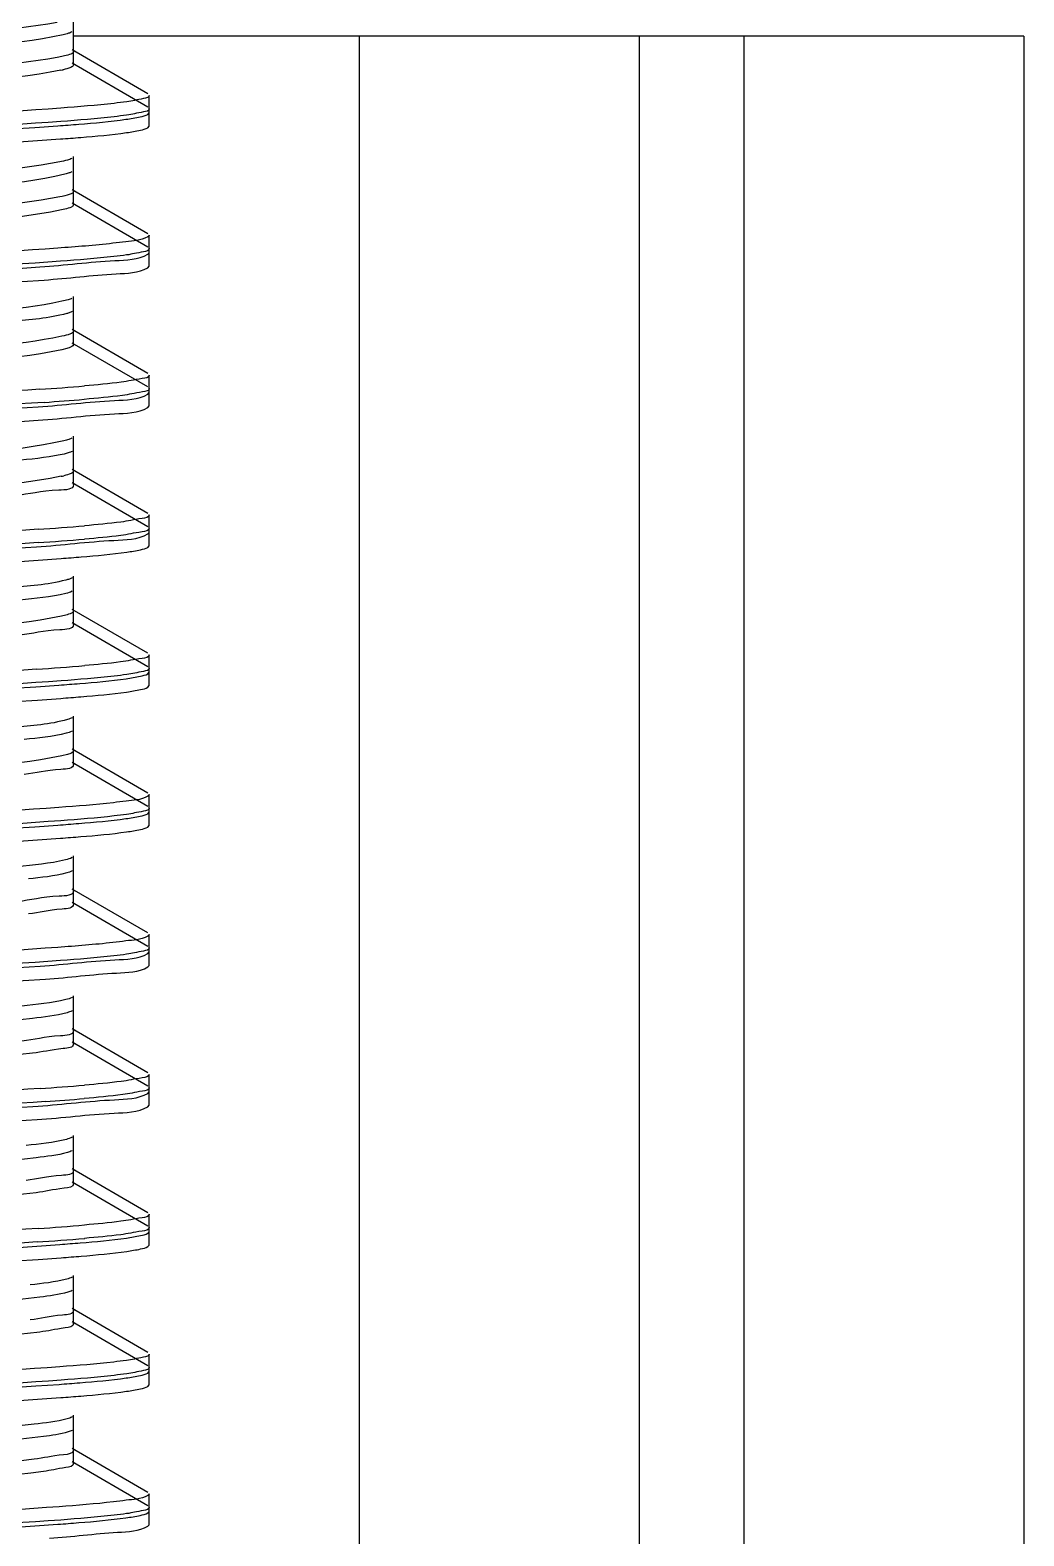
# Model space of a CAD drawing. Extents: x 27938 to 1507990, y 110129 to 923079.
# Drawn here: x 461667.1 to 461836.2, y 346072.8 to 346329.2 of the extents above; entities that cross this region are included whole.
import ezdxf

# ---------------------------------------------------------------- set-up
doc = ezdxf.new("R2010")
doc.units = 0
doc.header["$LTSCALE"] = 1000
doc.header["$MEASUREMENT"] = 0

msp = doc.modelspace()

# ---------------------------------------------------------------- linework, layer by layer
at = {"linetype": 'Continuous'}
for p, q in [((461674.44, 346325.52), (461674.44, 346331.48)), ((461674.44, 346323.24), (461674.44, 346329.2)), ((461836.16, 346328.15), (461674.44, 346328.15)), ((461723.05, 346328.15), (461723.05, 341587.12)), ((461770.67, 346328.15), (461770.67, 341587.12)), ((461788.53, 346328.15), (461788.53, 341587.12)), ((461836.16, 346328.15), (461836.16, 341587.12)), ((461687.1, 346318.34), (461674.18, 346325.83)), ((461687.1, 346316.06), (461674.18, 346323.55)), ((461687.33, 346315.11), (461687.33, 346318.08)), ((461687.33, 346315.11), (461687.33, 346318.08)), ((461687.33, 346312.83), (461687.33, 346315.8)), ((461687.33, 346312.83), (461687.33, 346315.8)), ((461687.1, 346314.84), (461687.33, 346315.11)), ((461687.1, 346312.57), (461687.33, 346312.83)), ((461674.44, 346301.71), (461674.44, 346307.66)), ((461674.44, 346299.43), (461674.44, 346305.39)), ((461687.1, 346294.53), (461674.18, 346302.01)), ((461672.98, 346298.72), (461672.37, 346298.58)), ((461687.1, 346292.25), (461674.18, 346299.73)), ((461687.33, 346291.29), (461687.33, 346294.27)), ((461687.33, 346291.29), (461687.33, 346294.27)), ((461687.1, 346291.03), (461687.33, 346291.29)), ((461687.33, 346289.01), (461687.33, 346291.99)), ((461687.33, 346289.01), (461687.33, 346291.99)), ((461687.1, 346288.75), (461687.33, 346289.01)), ((461674.44, 346277.9), (461674.44, 346283.85)), ((461674.44, 346275.62), (461674.44, 346281.57)), ((461687.1, 346270.72), (461674.18, 346278.2)), ((461673.28, 346274.98), (461672.42, 346274.78)), ((461687.1, 346268.44), (461674.18, 346275.92)), ((461687.33, 346267.48), (461687.33, 346270.46)), ((461687.33, 346267.48), (461687.33, 346270.46)), ((461687.1, 346267.22), (461687.33, 346267.48)), ((461687.33, 346265.2), (461687.33, 346268.18)), ((461687.33, 346265.2), (461687.33, 346268.18)), ((461687.1, 346264.94), (461687.33, 346265.2)), ((461674.44, 346254.09), (461674.44, 346260.04)), ((461674.44, 346251.81), (461674.44, 346257.76)), ((461687.1, 346246.9), (461674.18, 346254.39)), ((461687.1, 346244.63), (461674.18, 346252.11)), ((461687.33, 346243.67), (461687.33, 346246.64)), ((461687.33, 346243.67), (461687.33, 346246.64)), ((461687.1, 346243.41), (461687.33, 346243.67)), ((461687.33, 346241.39), (461687.33, 346244.36)), ((461687.33, 346241.39), (461687.33, 346244.36)), ((461687.1, 346241.13), (461687.33, 346241.39)), ((461674.44, 346230.27), (461674.44, 346236.23)), ((461674.44, 346227.99), (461674.44, 346233.95)), ((461673.12, 346229.59), (461672.4, 346229.43)), ((461687.1, 346223.09), (461674.18, 346230.57)), ((461687.1, 346220.81), (461674.18, 346228.3)), ((461687.33, 346219.85), (461687.33, 346222.83)), ((461687.33, 346219.85), (461687.33, 346222.83)), ((461687.33, 346217.58), (461687.33, 346220.55)), ((461687.33, 346217.58), (461687.33, 346220.55)), ((461687.1, 346219.59), (461687.33, 346219.85)), ((461687.1, 346217.31), (461687.33, 346217.58)), ((461674.44, 346206.46), (461674.44, 346212.41)), ((461674.44, 346204.18), (461674.44, 346210.13)), ((461673.4, 346205.86), (461672.44, 346205.62)), ((461687.1, 346199.28), (461674.18, 346206.76)), ((461687.1, 346197), (461674.18, 346204.48)), ((461687.33, 346196.04), (461687.33, 346199.02)), ((461687.33, 346196.04), (461687.33, 346199.02)), ((461687.1, 346195.78), (461687.33, 346196.04)), ((461687.33, 346193.76), (461687.33, 346196.74)), ((461687.33, 346193.76), (461687.33, 346196.74)), ((461687.1, 346193.5), (461687.33, 346193.76)), ((461674.44, 346182.65), (461674.44, 346188.6)), ((461674.44, 346180.37), (461674.44, 346186.32)), ((461687.1, 346175.47), (461674.18, 346182.95)), ((461687.1, 346173.19), (461674.18, 346180.67)), ((461687.33, 346172.23), (461687.33, 346175.21)), ((461687.33, 346172.23), (461687.33, 346175.21)), ((461687.1, 346171.97), (461687.33, 346172.23)), ((461687.33, 346169.95), (461687.33, 346172.93)), ((461687.33, 346169.95), (461687.33, 346172.93)), ((461687.1, 346169.69), (461687.33, 346169.95)), ((461674.44, 346158.83), (461674.44, 346164.79)), ((461674.44, 346156.56), (461674.44, 346162.51)), ((461687.1, 346151.65), (461674.18, 346159.14)), ((461687.1, 346149.37), (461674.18, 346156.86)), ((461687.33, 346148.42), (461687.33, 346151.39)), ((461687.33, 346148.42), (461687.33, 346151.39)), ((461687.33, 346146.14), (461687.33, 346149.11)), ((461687.33, 346146.14), (461687.33, 346149.11)), ((461687.1, 346148.16), (461687.33, 346148.42)), ((461687.1, 346145.88), (461687.33, 346146.14)), ((461674.44, 346135.02), (461674.44, 346140.97)), ((461674.44, 346132.74), (461674.44, 346138.7)), ((461687.1, 346127.84), (461674.18, 346135.32)), ((461687.1, 346125.56), (461674.18, 346133.04)), ((461687.33, 346124.6), (461687.33, 346127.58)), ((461687.33, 346124.6), (461687.33, 346127.58)), ((461687.1, 346124.34), (461687.33, 346124.6)), ((461687.33, 346122.32), (461687.33, 346125.3)), ((461687.33, 346122.32), (461687.33, 346125.3)), ((461687.1, 346122.06), (461687.33, 346122.32)), ((461674.44, 346111.21), (461674.44, 346117.16)), ((461674.44, 346108.93), (461674.44, 346114.88)), ((461687.1, 346104.03), (461674.18, 346111.51)), ((461687.1, 346101.75), (461674.18, 346109.23)), ((461687.33, 346100.79), (461687.33, 346103.77)), ((461687.33, 346100.79), (461687.33, 346103.77)), ((461687.1, 346100.53), (461687.33, 346100.79)), ((461687.33, 346098.51), (461687.33, 346101.49)), ((461687.33, 346098.51), (461687.33, 346101.49)), ((461687.1, 346098.25), (461687.33, 346098.51)), ((461674.44, 346087.4), (461674.44, 346093.35)), ((461674.44, 346085.12), (461674.44, 346091.07)), ((461687.1, 346080.21), (461674.18, 346087.7)), ((461687.1, 346077.94), (461674.18, 346085.42)), ((461687.33, 346076.98), (461687.33, 346079.95)), ((461687.33, 346076.98), (461687.33, 346079.95)), ((461687.1, 346076.72), (461687.33, 346076.98)), ((461687.33, 346074.7), (461687.33, 346077.68)), ((461687.33, 346074.7), (461687.33, 346077.68)), ((461687.1, 346074.44), (461687.33, 346074.7))]:
    msp.add_line(p, q, dxfattribs=at)
for centre, radius, start, end in [((461668.38, 346341.73), 19.75, 281.4586, 282.5217), ((461641.14, 346687.28), 420.14, 273.7655, 274.8009), ((461642.07, 346673.34), 408.44, 273.8398, 274.8035), ((461668.66, 346271.24), 18.39, 281.5273, 283.0317), ((461640.73, 346668.67), 425.36, 273.7325, 274.8002), ((461640.74, 346666.29), 425.25, 273.7327, 274.7996), ((461640.34, 346649.78), 430.3, 273.7014, 274.7995), ((461641.15, 346568.05), 419.97, 273.7666, 274.8009), ((461642.36, 346550.57), 404.72, 273.8647, 274.8037), ((461640.74, 346549.44), 425.19, 273.7335, 274.8002), ((461640.48, 346550.47), 428.51, 273.7127, 274.7998)]:
    msp.add_arc(centre, radius, start, end, dxfattribs=at)
for points, knots in [([(461512.17, 346326.91), (461523.67, 346327.75), (461577.03, 346330.35), (461630.47, 346331.4), (461672.24, 346334.48)], [0, 0, 0, 0, 0.215878, 1, 1, 1, 1]), ([(461672.66, 346328.41), (461663.34, 346326.34), (461627.16, 346325.57), (461579.95, 346322.85), (461535.86, 346320.27), (461517.92, 346319.43), (461511.71, 346318.13)], [0, 0, 0, 0, 0.17752, 0.667782, 0.88196, 1, 1, 1, 1]), ([(461671.68, 346330.49), (461662.98, 346328.93), (461638.87, 346327.99), (461598.85, 346325.74), (461556.32, 346323.84), (461528.97, 346322.46), (461517.78, 346321.26)], [0, 0, 0, 0, 0.171902, 0.467529, 0.781017, 1, 1, 1, 1]), ([(461674.17, 346328.9), (461673.99, 346328.79), (461673.48, 346328.61), (461672.97, 346328.48), (461672.66, 346328.41)], [0, 0, 0, 0, 0.399432, 1, 1, 1, 1]), ([(461674.44, 346325.52), (461674.43, 346325.24), (461673.15, 346324.85), (461672.37, 346324.66), (461671.68, 346324.54)], [0, 0, 0, 0, 0.286129, 1, 1, 1, 1]), ([(461671.68, 346324.54), (461662.98, 346322.98), (461638.87, 346322.04), (461598.85, 346319.79), (461556.32, 346317.89), (461528.97, 346316.5), (461517.78, 346315.31)], [0, 0, 0, 0, 0.171902, 0.467529, 0.781017, 1, 1, 1, 1]), ([(461674.43, 346323.24), (461674.43, 346323.05), (461673.66, 346322.68), (461673.11, 346322.56), (461672.66, 346322.46)], [0, 0, 0, 0, 0.300005, 1, 1, 1, 1]), ([(461672.3, 346322.38), (461662.37, 346320.36), (461634.32, 346319.73), (461597.35, 346317.47), (461562.38, 346315.9), (461539.26, 346314.79), (461522.49, 346313.39), (461513.52, 346312.8), (461510.63, 346311.91)], [0, 0, 0, 0, 0.187537, 0.516126, 0.6871, 0.835564, 0.944057, 1, 1, 1, 1]), ([(461687.33, 346318.08), (461687.33, 346317.71), (461685.45, 346317.39), (461684.45, 346317.14), (461683.49, 346317)], [0, 0, 0, 0, 0.274623, 1, 1, 1, 1]), ([(461672.28, 346315.92), (461660.86, 346315.08), (461607.52, 346312.48), (461554.12, 346311.41), (461512.3, 346308.37)], [0, 0, 0, 0, 0.214619, 1, 1, 1, 1]), ([(461683.49, 346317), (461682.78, 346316.9), (461679.05, 346316.44), (461675.31, 346316.15), (461672.28, 346315.92)], [0, 0, 0, 0, 0.191299, 1, 1, 1, 1]), ([(461687.33, 346315.8), (461687.33, 346315.43), (461685.44, 346315.12), (461684.45, 346314.86), (461683.48, 346314.72)], [0, 0, 0, 0, 0.274573, 1, 1, 1, 1]), ([(461511.84, 346305.36), (461523.25, 346306.2), (461576.56, 346308.8), (461629.95, 346309.87), (461671.76, 346312.91)], [0, 0, 0, 0, 0.214433, 1, 1, 1, 1]), ([(461672.25, 346313.64), (461660.8, 346312.8), (461607.44, 346310.19), (461554, 346309.14), (461512.17, 346306.08)], [0, 0, 0, 0, 0.214875, 1, 1, 1, 1]), ([(461671.76, 346312.91), (461672.95, 346312.99), (461676.82, 346313.29), (461680.68, 346313.64), (461683.35, 346314.01)], [0, 0, 0, 0, 0.307277, 1, 1, 1, 1]), ([(461683.48, 346314.72), (461682.77, 346314.62), (461679.03, 346314.16), (461675.28, 346313.86), (461672.25, 346313.64)], [0, 0, 0, 0, 0.191309, 1, 1, 1, 1]), ([(461683.35, 346314.01), (461684.17, 346314.12), (461685.42, 346314.34), (461686.7, 346314.62), (461687.1, 346314.84)], [0, 0, 0, 0, 0.644321, 1, 1, 1, 1]), ([(461512.04, 346303.09), (461523.53, 346303.93), (461576.91, 346306.54), (461630.38, 346307.59), (461672.2, 346310.66)], [0, 0, 0, 0, 0.215487, 1, 1, 1, 1]), ([(461672.2, 346310.66), (461673.35, 346310.75), (461677.12, 346311.04), (461680.88, 346311.38), (461683.47, 346311.74)], [0, 0, 0, 0, 0.307507, 1, 1, 1, 1]), ([(461683.47, 346311.74), (461684.26, 346311.86), (461685.47, 346312.07), (461686.71, 346312.34), (461687.1, 346312.57)], [0, 0, 0, 0, 0.643034, 1, 1, 1, 1]), ([(461672.08, 346306.76), (461663.69, 346305.13), (461639.96, 346304.29), (461600.3, 346301.97), (461557.59, 346300.11), (461529.94, 346298.7), (461518.51, 346297.53)], [0, 0, 0, 0, 0.166793, 0.460477, 0.775901, 1, 1, 1, 1]), ([(461674.17, 346307.36), (461673.93, 346307.22), (461673.23, 346307), (461672.52, 346306.84), (461672.08, 346306.76)], [0, 0, 0, 0, 0.385626, 1, 1, 1, 1]), ([(461674.17, 346305.08), (461674.03, 346305), (461673.63, 346304.84), (461673.22, 346304.73), (461672.98, 346304.67)], [0, 0, 0, 0, 0.409846, 1, 1, 1, 1]), ([(461672.98, 346304.67), (461663.92, 346302.44), (461637.07, 346302.18), (461593.27, 346299.41), (461548.86, 346296.97), (461521.38, 346296.33), (461511.73, 346294.32)], [0, 0, 0, 0, 0.173176, 0.493211, 0.817077, 1, 1, 1, 1]), ([(461672.08, 346300.8), (461663.69, 346299.17), (461639.96, 346298.33), (461600.3, 346296.02), (461557.59, 346294.15), (461529.94, 346292.74), (461518.51, 346291.57)], [0, 0, 0, 0, 0.166793, 0.460477, 0.775901, 1, 1, 1, 1]), ([(461674.43, 346301.71), (461674.43, 346301.46), (461673.36, 346301.08), (461672.68, 346300.92), (461672.08, 346300.8)], [0, 0, 0, 0, 0.290766, 1, 1, 1, 1]), ([(461672.37, 346298.58), (461662.6, 346296.56), (461634.84, 346295.96), (461590.22, 346293.16), (461549.36, 346291.71), (461523.13, 346289.67), (461513.96, 346289), (461510.9, 346288.17)], [0, 0, 0, 0, 0.184985, 0.511081, 0.830893, 0.941203, 1, 1, 1, 1]), ([(461674.43, 346299.43), (461674.43, 346299.26), (461673.82, 346298.92), (461673.35, 346298.81), (461672.98, 346298.72)], [0, 0, 0, 0, 0.307791, 1, 1, 1, 1]), ([(461683.35, 346293.17), (461682.61, 346293.07), (461678.76, 346292.6), (461674.89, 346292.3), (461671.76, 346292.07)], [0, 0, 0, 0, 0.191493, 1, 1, 1, 1]), ([(461687.33, 346294.27), (461687.33, 346294.15), (461685.9, 346293.26), (461684.61, 346293.35), (461683.35, 346293.17)], [0, 0, 0, 0, 0.088769, 1, 1, 1, 1]), ([(461671.76, 346292.07), (461660.23, 346291.23), (461606.92, 346288.64), (461553.54, 346287.6), (461511.84, 346284.52)], [0, 0, 0, 0, 0.21655, 1, 1, 1, 1]), ([(461672.2, 346289.83), (461660.73, 346288.98), (461607.34, 346286.38), (461553.87, 346285.33), (461512.04, 346282.26)], [0, 0, 0, 0, 0.215154, 1, 1, 1, 1]), ([(461668.73, 346288.88), (461672.99, 346289.17), (461678.94, 346289.99), (461685.44, 346290.08), (461687.1, 346291.03)], [0, 0, 0, 0, 0.690888, 1, 1, 1, 1]), ([(461683.47, 346290.91), (461682.75, 346290.81), (461679.01, 346290.35), (461675.24, 346290.05), (461672.2, 346289.83)], [0, 0, 0, 0, 0.191315, 1, 1, 1, 1]), ([(461687.33, 346291.99), (461687.33, 346291.62), (461685.43, 346291.3), (461684.44, 346291.05), (461683.47, 346290.91)], [0, 0, 0, 0, 0.274514, 1, 1, 1, 1]), ([(461515.91, 346281.83), (461527.16, 346282.57), (461578.1, 346285.01), (461629.1, 346286.23), (461668.73, 346288.88)], [0, 0, 0, 0, 0.221116, 1, 1, 1, 1]), ([(461669.42, 346286.65), (461673.51, 346286.93), (461679.25, 346287.73), (461685.5, 346287.84), (461687.1, 346288.75)], [0, 0, 0, 0, 0.690218, 1, 1, 1, 1]), ([(461514.72, 346279.47), (461526, 346280.24), (461577.57, 346282.72), (461629.2, 346283.91), (461669.42, 346286.65)], [0, 0, 0, 0, 0.219072, 1, 1, 1, 1]), ([(461672.46, 346283.02), (461664.37, 346281.31), (461641.03, 346280.6), (461601.76, 346278.19), (461558.88, 346276.37), (461530.94, 346274.94), (461519.27, 346273.79)], [0, 0, 0, 0, 0.161662, 0.453393, 0.770761, 1, 1, 1, 1]), ([(461674.17, 346283.55), (461673.97, 346283.43), (461673.4, 346283.23), (461672.82, 346283.09), (461672.46, 346283.02)], [0, 0, 0, 0, 0.394192, 1, 1, 1, 1]), ([(461673.28, 346280.94), (461670.23, 346280.1), (461661.08, 346279.44), (461634.87, 346277.39), (461594, 346275.95), (461549.36, 346273.14), (461521.57, 346272.54), (461511.78, 346270.52)], [0, 0, 0, 0, 0.058552, 0.168707, 0.488491, 0.814803, 1, 1, 1, 1]), ([(461674.18, 346281.27), (461674.06, 346281.2), (461673.76, 346281.08), (461673.46, 346280.98), (461673.28, 346280.94)], [0, 0, 0, 0, 0.421757, 1, 1, 1, 1]), ([(461672.46, 346277.07), (461664.37, 346275.36), (461641.03, 346274.64), (461601.76, 346272.24), (461558.88, 346270.42), (461530.94, 346268.98), (461519.27, 346267.84)], [0, 0, 0, 0, 0.161662, 0.453393, 0.770761, 1, 1, 1, 1]), ([(461674.43, 346277.9), (461674.43, 346277.68), (461673.56, 346277.31), (461672.96, 346277.17), (461672.46, 346277.07)], [0, 0, 0, 0, 0.296339, 1, 1, 1, 1]), ([(461672.42, 346274.78), (461662.79, 346272.76), (461635.33, 346272.13), (461590.95, 346269.68), (461547.15, 346266.94), (461520.28, 346266.65), (461511.19, 346264.43)], [0, 0, 0, 0, 0.182739, 0.506392, 0.826439, 1, 1, 1, 1]), ([(461674.43, 346275.62), (461674.43, 346275.48), (461673.97, 346275.17), (461673.57, 346275.06), (461673.28, 346274.98)], [0, 0, 0, 0, 0.317499, 1, 1, 1, 1]), ([(461687.33, 346270.46), (461687.33, 346270.01), (461684.95, 346269.73), (461683.76, 346269.41), (461682.56, 346269.25)], [0, 0, 0, 0, 0.270944, 1, 1, 1, 1]), ([(461668.73, 346268.05), (461657.56, 346267.3), (461606.62, 346264.85), (461555.63, 346263.62), (461515.91, 346260.99)], [0, 0, 0, 0, 0.219496, 1, 1, 1, 1]), ([(461668.42, 346265.05), (461672.75, 346265.34), (461678.81, 346266.18), (461685.42, 346266.25), (461687.1, 346267.22)], [0, 0, 0, 0, 0.691188, 1, 1, 1, 1]), ([(461687.33, 346268.18), (461687.33, 346267.75), (461685.05, 346267.46), (461683.9, 346267.15), (461682.75, 346267)], [0, 0, 0, 0, 0.271575, 1, 1, 1, 1]), ([(461669.42, 346265.82), (461658.13, 346265.05), (461606.57, 346262.56), (461554.94, 346261.37), (461514.72, 346258.63)], [0, 0, 0, 0, 0.219115, 1, 1, 1, 1]), ([(461515.6, 346257.99), (461526.8, 346258.74), (461577.74, 346261.19), (461628.73, 346262.41), (461668.42, 346265.05)], [0, 0, 0, 0, 0.220088, 1, 1, 1, 1]), ([(461668.42, 346262.77), (461672.75, 346263.06), (461678.81, 346263.9), (461685.42, 346263.98), (461687.1, 346264.94)], [0, 0, 0, 0, 0.691187, 1, 1, 1, 1]), ([(461511.27, 346255.41), (461522.22, 346256.23), (461574.61, 346258.81), (461627.05, 346260.02), (461668.42, 346262.77)], [0, 0, 0, 0, 0.209378, 1, 1, 1, 1]), ([(461672.81, 346259.28), (461663.6, 346257.14), (461636.68, 346256.74), (461592.84, 346254.08), (461548.61, 346251.61), (461521.29, 346250.98), (461511.71, 346248.97)], [0, 0, 0, 0, 0.175623, 0.495702, 0.818204, 1, 1, 1, 1]), ([(461674.17, 346259.74), (461674.01, 346259.64), (461673.55, 346259.47), (461673.09, 346259.35), (461672.81, 346259.28)], [0, 0, 0, 0, 0.403878, 1, 1, 1, 1]), ([(461673.54, 346257.2), (461673.09, 346257.06), (461670.11, 346256.41), (461667.08, 346256.13), (461664.52, 346255.88)], [0, 0, 0, 0, 0.153853, 1, 1, 1, 1]), ([(461674.18, 346257.46), (461674.09, 346257.41), (461673.88, 346257.31), (461673.66, 346257.24), (461673.54, 346257.2)], [0, 0, 0, 0, 0.435445, 1, 1, 1, 1]), ([(461674.43, 346254.09), (461674.43, 346253.9), (461673.73, 346253.55), (461673.22, 346253.43), (461672.81, 346253.33)], [0, 0, 0, 0, 0.303248, 1, 1, 1, 1]), ([(461672.33, 346253.23), (461662.48, 346251.21), (461634.55, 346250.59), (461589.76, 346247.78), (461548.85, 346246.37), (461522.77, 346244.27), (461513.71, 346243.64), (461510.75, 346242.78)], [0, 0, 0, 0, 0.186373, 0.513855, 0.833476, 0.942785, 1, 1, 1, 1]), ([(461674.43, 346251.81), (461674.44, 346250.91), (461669.31, 346250.93), (461666.99, 346250.17), (461664.52, 346249.93)], [0, 0, 0, 0, 0.264839, 1, 1, 1, 1]), ([(461687.33, 346246.64), (461687.33, 346246.19), (461684.91, 346245.92), (461683.71, 346245.59), (461682.5, 346245.43)], [0, 0, 0, 0, 0.270735, 1, 1, 1, 1]), ([(461668.42, 346244.21), (461657.2, 346243.47), (461606.26, 346241.03), (461555.26, 346239.8), (461515.6, 346237.16)], [0, 0, 0, 0, 0.220524, 1, 1, 1, 1]), ([(461687.33, 346244.36), (461687.33, 346243.91), (461684.91, 346243.64), (461683.7, 346243.31), (461682.49, 346243.15)], [0, 0, 0, 0, 0.270728, 1, 1, 1, 1]), ([(461668.42, 346241.94), (461656.63, 346241.15), (461604.25, 346238.64), (461551.78, 346237.62), (461511.27, 346234.57)], [0, 0, 0, 0, 0.225391, 1, 1, 1, 1]), ([(461515.28, 346234.16), (461526.42, 346234.91), (461577.37, 346237.36), (461628.37, 346238.59), (461668.12, 346241.22)], [0, 0, 0, 0, 0.219052, 1, 1, 1, 1]), ([(461668.12, 346241.22), (461672.52, 346241.51), (461678.67, 346242.36), (461685.39, 346242.43), (461687.1, 346243.41)], [0, 0, 0, 0, 0.691471, 1, 1, 1, 1]), ([(461683.5, 346240.31), (461684.28, 346240.42), (461685.49, 346240.63), (461686.72, 346240.91), (461687.1, 346241.13)], [0, 0, 0, 0, 0.642724, 1, 1, 1, 1]), ([(461512.37, 346231.68), (461523.9, 346232.52), (461577.21, 346235.11), (461630.6, 346236.15), (461672.31, 346239.23)], [0, 0, 0, 0, 0.216493, 1, 1, 1, 1]), ([(461672.31, 346239.23), (461673.46, 346239.32), (461677.19, 346239.61), (461680.93, 346239.95), (461683.5, 346240.31)], [0, 0, 0, 0, 0.307538, 1, 1, 1, 1]), ([(461674.18, 346235.92), (461674.04, 346235.85), (461673.69, 346235.7), (461673.33, 346235.6), (461673.12, 346235.55)], [0, 0, 0, 0, 0.414924, 1, 1, 1, 1]), ([(461673.12, 346235.55), (461669.98, 346234.74), (461660.71, 346234.04), (461634.36, 346232.04), (461593.55, 346230.57), (461549.08, 346227.78), (461521.46, 346227.18), (461511.75, 346225.16)], [0, 0, 0, 0, 0.060117, 0.171248, 0.491182, 0.816115, 1, 1, 1, 1]), ([(461674.18, 346233.65), (461673.86, 346233.46), (461670.91, 346232.66), (461667.92, 346232.41), (461665.29, 346232.14)], [0, 0, 0, 0, 0.123412, 1, 1, 1, 1]), ([(461672.4, 346229.43), (461662.69, 346227.41), (461635.06, 346226.81), (461590.58, 346224.02), (461549.76, 346222.56), (461523.42, 346220.55), (461514.16, 346219.85), (461511.03, 346219.04)], [0, 0, 0, 0, 0.183944, 0.508945, 0.828873, 0.939958, 1, 1, 1, 1]), ([(461674.43, 346230.27), (461674.43, 346230.11), (461673.89, 346229.79), (461673.45, 346229.68), (461673.12, 346229.59)], [0, 0, 0, 0, 0.311826, 1, 1, 1, 1]), ([(461674.43, 346227.99), (461674.44, 346227.16), (461669.72, 346227.11), (461667.57, 346226.42), (461665.29, 346226.19)], [0, 0, 0, 0, 0.265449, 1, 1, 1, 1]), ([(461668.12, 346220.38), (461656.84, 346219.64), (461605.9, 346217.2), (461554.89, 346215.99), (461515.28, 346213.32)], [0, 0, 0, 0, 0.221533, 1, 1, 1, 1]), ([(461687.33, 346222.83), (461687.33, 346222.37), (461684.89, 346222.1), (461683.67, 346221.77), (461682.44, 346221.61)], [0, 0, 0, 0, 0.270562, 1, 1, 1, 1]), ([(461687.33, 346220.55), (461687.33, 346220.18), (461685.45, 346219.86), (461684.46, 346219.61), (461683.5, 346219.47)], [0, 0, 0, 0, 0.274655, 1, 1, 1, 1]), ([(461672.31, 346218.39), (461660.89, 346217.55), (461607.58, 346214.95), (461554.19, 346213.88), (461512.37, 346210.84)], [0, 0, 0, 0, 0.214464, 1, 1, 1, 1]), ([(461671.96, 346217.67), (461673.14, 346217.76), (461676.95, 346218.05), (461680.77, 346218.39), (461683.4, 346218.76)], [0, 0, 0, 0, 0.307301, 1, 1, 1, 1]), ([(461683.5, 346219.47), (461682.79, 346219.37), (461679.07, 346218.92), (461675.33, 346218.62), (461672.31, 346218.39)], [0, 0, 0, 0, 0.191295, 1, 1, 1, 1]), ([(461683.4, 346218.76), (461684.2, 346218.87), (461685.44, 346219.09), (461686.71, 346219.37), (461687.1, 346219.59)], [0, 0, 0, 0, 0.643804, 1, 1, 1, 1]), ([(461511.91, 346210.11), (461523.35, 346210.95), (461576.71, 346213.56), (461630.14, 346214.62), (461671.96, 346217.67)], [0, 0, 0, 0, 0.214855, 1, 1, 1, 1]), ([(461512.17, 346207.85), (461523.68, 346208.69), (461577.04, 346211.29), (461630.47, 346212.34), (461672.25, 346215.41)], [0, 0, 0, 0, 0.215894, 1, 1, 1, 1]), ([(461672.25, 346215.41), (461673.4, 346215.5), (461677.15, 346215.79), (461680.9, 346216.13), (461683.48, 346216.49)], [0, 0, 0, 0, 0.30752, 1, 1, 1, 1]), ([(461683.48, 346216.49), (461684.27, 346216.61), (461685.48, 346216.82), (461686.72, 346217.09), (461687.1, 346217.31)], [0, 0, 0, 0, 0.642901, 1, 1, 1, 1]), ([(461673.4, 346211.81), (461670.43, 346210.95), (461661.36, 346210.32), (461635.28, 346208.23), (461594.36, 346206.81), (461549.59, 346204), (461521.67, 346203.38), (461511.81, 346201.36)], [0, 0, 0, 0, 0.057292, 0.16665, 0.48628, 0.813694, 1, 1, 1, 1]), ([(461674.18, 346212.11), (461674.07, 346212.05), (461673.82, 346211.94), (461673.55, 346211.85), (461673.4, 346211.81)], [0, 0, 0, 0, 0.427528, 1, 1, 1, 1]), ([(461674.18, 346209.83), (461673.88, 346209.66), (461671.18, 346208.9), (461668.43, 346208.66), (461666.03, 346208.41)], [0, 0, 0, 0, 0.125618, 1, 1, 1, 1]), ([(461672.44, 346205.62), (461662.86, 346203.61), (461635.53, 346202.98), (461591.29, 346200.52), (461547.45, 346197.85), (461520.54, 346197.45), (461511.34, 346195.31)], [0, 0, 0, 0, 0.181847, 0.504414, 0.824494, 1, 1, 1, 1]), ([(461674.43, 346206.46), (461674.43, 346206.33), (461674.02, 346206.03), (461673.66, 346205.93), (461673.4, 346205.86)], [0, 0, 0, 0, 0.322524, 1, 1, 1, 1]), ([(461674.44, 346204.18), (461674.44, 346203.42), (461670.12, 346203.3), (461668.13, 346202.67), (461666.03, 346202.45)], [0, 0, 0, 0, 0.266197, 1, 1, 1, 1]), ([(461683.4, 346197.93), (461682.67, 346197.82), (461678.87, 346197.36), (461675.05, 346197.06), (461671.96, 346196.84)], [0, 0, 0, 0, 0.191493, 1, 1, 1, 1]), ([(461687.33, 346199.02), (461687.33, 346198.9), (461685.93, 346198.01), (461684.64, 346198.1), (461683.4, 346197.93)], [0, 0, 0, 0, 0.089018, 1, 1, 1, 1]), ([(461671.96, 346196.84), (461660.46, 346196), (461607.11, 346193.4), (461553.67, 346192.35), (461511.91, 346189.27)], [0, 0, 0, 0, 0.215925, 1, 1, 1, 1]), ([(461671.77, 346193.84), (461672.95, 346193.93), (461676.82, 346194.23), (461680.69, 346194.57), (461683.35, 346194.94)], [0, 0, 0, 0, 0.307277, 1, 1, 1, 1]), ([(461683.48, 346195.66), (461682.77, 346195.56), (461679.03, 346195.1), (461675.28, 346194.8), (461672.25, 346194.58)], [0, 0, 0, 0, 0.191309, 1, 1, 1, 1]), ([(461683.35, 346194.94), (461684.17, 346195.06), (461685.42, 346195.27), (461686.7, 346195.55), (461687.1, 346195.78)], [0, 0, 0, 0, 0.644305, 1, 1, 1, 1]), ([(461687.33, 346196.74), (461687.33, 346196.37), (461685.44, 346196.05), (461684.45, 346195.8), (461683.48, 346195.66)], [0, 0, 0, 0, 0.274574, 1, 1, 1, 1]), ([(461511.84, 346186.29), (461523.26, 346187.13), (461576.57, 346189.74), (461629.95, 346190.81), (461671.77, 346193.84)], [0, 0, 0, 0, 0.214447, 1, 1, 1, 1]), ([(461672.25, 346194.58), (461660.8, 346193.73), (461607.44, 346191.13), (461554, 346190.07), (461512.17, 346187.01)], [0, 0, 0, 0, 0.214866, 1, 1, 1, 1]), ([(461672.2, 346191.6), (461673.36, 346191.68), (461677.12, 346191.98), (461680.88, 346192.31), (461683.47, 346192.68)], [0, 0, 0, 0, 0.307507, 1, 1, 1, 1]), ([(461683.47, 346192.68), (461684.26, 346192.79), (461685.47, 346193), (461686.71, 346193.28), (461687.1, 346193.5)], [0, 0, 0, 0, 0.643031, 1, 1, 1, 1]), ([(461512.04, 346184.03), (461523.53, 346184.87), (461576.92, 346187.47), (461630.38, 346188.52), (461672.2, 346191.6)], [0, 0, 0, 0, 0.215499, 1, 1, 1, 1]), ([(461674.18, 346188.3), (461673.84, 346188.1), (461670.75, 346187.28), (461667.62, 346187.03), (461664.86, 346186.75)], [0, 0, 0, 0, 0.122258, 1, 1, 1, 1]), ([(461674.18, 346186.02), (461673.9, 346185.86), (461671.45, 346185.14), (461668.93, 346184.91), (461666.75, 346184.67)], [0, 0, 0, 0, 0.127999, 1, 1, 1, 1]), ([(461674.43, 346182.65), (461674.44, 346181.78), (461669.49, 346181.77), (461667.25, 346181.04), (461664.86, 346180.8)], [0, 0, 0, 0, 0.265093, 1, 1, 1, 1]), ([(461674.44, 346180.37), (461674.44, 346179.66), (461670.51, 346179.49), (461668.67, 346178.93), (461666.75, 346178.72)], [0, 0, 0, 0, 0.267101, 1, 1, 1, 1]), ([(461687.33, 346175.21), (461687.33, 346175.08), (461685.91, 346174.19), (461684.61, 346174.28), (461683.35, 346174.11)], [0, 0, 0, 0, 0.088777, 1, 1, 1, 1]), ([(461671.77, 346173.01), (461660.24, 346172.17), (461606.93, 346169.58), (461553.54, 346168.53), (461511.84, 346165.46)], [0, 0, 0, 0, 0.216529, 1, 1, 1, 1]), ([(461668.74, 346169.82), (461672.99, 346170.11), (461678.95, 346170.93), (461685.45, 346171.02), (461687.1, 346171.97)], [0, 0, 0, 0, 0.690877, 1, 1, 1, 1]), ([(461683.35, 346174.11), (461682.61, 346174), (461678.76, 346173.54), (461674.89, 346173.24), (461671.77, 346173.01)], [0, 0, 0, 0, 0.191494, 1, 1, 1, 1]), ([(461683.47, 346171.84), (461682.75, 346171.74), (461679.01, 346171.28), (461675.24, 346170.99), (461672.2, 346170.76)], [0, 0, 0, 0, 0.191315, 1, 1, 1, 1]), ([(461687.33, 346172.93), (461687.33, 346172.56), (461685.43, 346172.24), (461684.44, 346171.98), (461683.47, 346171.84)], [0, 0, 0, 0, 0.274515, 1, 1, 1, 1]), ([(461672.2, 346170.76), (461660.73, 346169.92), (461607.34, 346167.31), (461553.88, 346166.26), (461512.04, 346163.19)], [0, 0, 0, 0, 0.215146, 1, 1, 1, 1]), ([(461515.92, 346162.76), (461527.18, 346163.51), (461578.12, 346165.95), (461629.11, 346167.16), (461668.74, 346169.82)], [0, 0, 0, 0, 0.22115, 1, 1, 1, 1]), ([(461669.64, 346167.6), (461673.68, 346167.88), (461679.35, 346168.66), (461685.52, 346168.78), (461687.1, 346169.69)], [0, 0, 0, 0, 0.689986, 1, 1, 1, 1]), ([(461515.58, 346160.46), (461526.94, 346161.22), (461578.29, 346163.68), (461629.7, 346164.87), (461669.64, 346167.6)], [0, 0, 0, 0, 0.221314, 1, 1, 1, 1]), ([(461674.18, 346164.49), (461673.86, 346164.3), (461671.03, 346163.52), (461668.15, 346163.28), (461665.62, 346163.02)], [0, 0, 0, 0, 0.124368, 1, 1, 1, 1]), ([(461674.18, 346162.21), (461673.92, 346162.06), (461671.7, 346161.38), (461669.41, 346161.16), (461667.43, 346160.93)], [0, 0, 0, 0, 0.130558, 1, 1, 1, 1]), ([(461667.43, 346160.93), (461645.47, 346158.43), (461598.18, 346157.04), (461551, 346154.96), (461525.93, 346153.02)], [0, 0, 0, 0, 0.467917, 1, 1, 1, 1]), ([(461674.43, 346158.83), (461674.44, 346158.03), (461669.9, 346157.95), (461667.82, 346157.29), (461665.62, 346157.06)], [0, 0, 0, 0, 0.265763, 1, 1, 1, 1]), ([(461674.44, 346156.56), (461674.44, 346155.91), (461670.88, 346155.68), (461669.18, 346155.18), (461667.43, 346154.98)], [0, 0, 0, 0, 0.268181, 1, 1, 1, 1]), ([(461667.43, 346154.98), (461645.47, 346152.48), (461598.18, 346151.09), (461551, 346149), (461525.93, 346147.07)], [0, 0, 0, 0, 0.467917, 1, 1, 1, 1]), ([(461687.33, 346151.39), (461687.33, 346150.94), (461684.95, 346150.67), (461683.76, 346150.34), (461682.56, 346150.19)], [0, 0, 0, 0, 0.270952, 1, 1, 1, 1]), ([(461668.74, 346148.98), (461657.58, 346148.24), (461606.64, 346145.79), (461555.64, 346144.56), (461515.92, 346141.93)], [0, 0, 0, 0, 0.219461, 1, 1, 1, 1]), ([(461687.33, 346149.11), (461687.33, 346148.69), (461685.08, 346148.4), (461683.94, 346148.09), (461682.8, 346147.94)], [0, 0, 0, 0, 0.271773, 1, 1, 1, 1]), ([(461669.64, 346146.77), (461658.47, 346146), (461607.12, 346143.52), (461555.71, 346142.31), (461515.58, 346139.63)], [0, 0, 0, 0, 0.217709, 1, 1, 1, 1]), ([(461668.43, 346145.99), (461672.75, 346146.28), (461678.81, 346147.11), (461685.42, 346147.19), (461687.1, 346148.16)], [0, 0, 0, 0, 0.691179, 1, 1, 1, 1]), ([(461515.4, 346136.64), (461526.56, 346137.39), (461577.51, 346139.83), (461628.51, 346141.06), (461668.23, 346143.7)], [0, 0, 0, 0, 0.219436, 1, 1, 1, 1]), ([(461515.61, 346138.93), (461526.81, 346139.68), (461577.75, 346142.12), (461628.75, 346143.35), (461668.43, 346145.99)], [0, 0, 0, 0, 0.220122, 1, 1, 1, 1]), ([(461668.23, 346143.7), (461672.6, 346143.98), (461678.72, 346144.83), (461685.4, 346144.9), (461687.1, 346145.88)], [0, 0, 0, 0, 0.691368, 1, 1, 1, 1]), ([(461674.18, 346140.67), (461673.89, 346140.5), (461671.3, 346139.77), (461668.66, 346139.53), (461666.35, 346139.28)], [0, 0, 0, 0, 0.126652, 1, 1, 1, 1]), ([(461674.18, 346138.39), (461673.94, 346138.26), (461671.94, 346137.62), (461669.87, 346137.41), (461668.08, 346137.2)], [0, 0, 0, 0, 0.133308, 1, 1, 1, 1]), ([(461668.08, 346137.2), (461657.53, 346135.94), (461630.99, 346134.61), (461588.99, 346132.64), (461548.14, 346130.52), (461523.08, 346129.39), (461513.65, 346127.97)], [0, 0, 0, 0, 0.206117, 0.514731, 0.815242, 1, 1, 1, 1]), ([(461674.44, 346135.02), (461674.44, 346134.28), (461670.29, 346134.14), (461668.37, 346133.54), (461666.35, 346133.33)], [0, 0, 0, 0, 0.266577, 1, 1, 1, 1]), ([(461668.08, 346131.24), (461656.62, 346129.87), (461627.94, 346128.55), (461583.56, 346126.3), (461545.27, 346124.79), (461521.53, 346122.84), (461513.38, 346122.22), (461510.7, 346121.42)], [0, 0, 0, 0, 0.219547, 0.545427, 0.845963, 0.946941, 1, 1, 1, 1]), ([(461674.44, 346132.74), (461674.44, 346132.15), (461671.23, 346131.88), (461669.67, 346131.43), (461668.08, 346131.24)], [0, 0, 0, 0, 0.269457, 1, 1, 1, 1]), ([(461687.33, 346127.58), (461687.33, 346127.13), (461684.92, 346126.85), (461683.71, 346126.52), (461682.5, 346126.37)], [0, 0, 0, 0, 0.270741, 1, 1, 1, 1]), ([(461668.43, 346125.15), (461657.21, 346124.4), (461606.27, 346121.96), (461555.27, 346120.74), (461515.61, 346118.09)], [0, 0, 0, 0, 0.220491, 1, 1, 1, 1]), ([(461672.1, 346122.43), (461673.27, 346122.52), (461677.05, 346122.81), (461680.83, 346123.15), (461683.44, 346123.52)], [0, 0, 0, 0, 0.307395, 1, 1, 1, 1]), ([(461687.33, 346125.3), (461687.33, 346124.84), (461684.9, 346124.57), (461683.68, 346124.24), (461682.46, 346124.08)], [0, 0, 0, 0, 0.270622, 1, 1, 1, 1]), ([(461683.44, 346123.52), (461684.24, 346123.63), (461685.46, 346123.84), (461686.71, 346124.12), (461687.1, 346124.34)], [0, 0, 0, 0, 0.643373, 1, 1, 1, 1]), ([(461511.96, 346114.86), (461523.42, 346115.71), (461576.81, 346118.31), (461630.27, 346119.36), (461672.1, 346122.43)], [0, 0, 0, 0, 0.215151, 1, 1, 1, 1]), ([(461668.23, 346122.86), (461656.97, 346122.11), (461606.03, 346119.67), (461555.03, 346118.46), (461515.4, 346115.8)], [0, 0, 0, 0, 0.221162, 1, 1, 1, 1]), ([(461672.31, 346120.17), (461673.46, 346120.25), (461677.19, 346120.55), (461680.93, 346120.88), (461683.5, 346121.25)], [0, 0, 0, 0, 0.307538, 1, 1, 1, 1]), ([(461683.5, 346121.25), (461684.28, 346121.36), (461685.49, 346121.57), (461686.72, 346121.84), (461687.1, 346122.06)], [0, 0, 0, 0, 0.642718, 1, 1, 1, 1]), ([(461512.38, 346112.61), (461523.9, 346113.45), (461577.22, 346116.05), (461630.61, 346117.09), (461672.31, 346120.17)], [0, 0, 0, 0, 0.216514, 1, 1, 1, 1]), ([(461674.18, 346116.86), (461673.91, 346116.7), (461671.56, 346116.01), (461669.15, 346115.78), (461667.05, 346115.54)], [0, 0, 0, 0, 0.129068, 1, 1, 1, 1]), ([(461668.71, 346113.46), (461658.41, 346112.17), (461623.99, 346110.53), (461572.54, 346107.62), (461531.2, 346106.64), (461514.18, 346104.23)], [0, 0, 0, 0, 0.201056, 0.666821, 1, 1, 1, 1]), ([(461674.18, 346114.58), (461673.96, 346114.45), (461672.17, 346113.87), (461670.3, 346113.66), (461668.71, 346113.46)], [0, 0, 0, 0, 0.136277, 1, 1, 1, 1]), ([(461674.44, 346111.21), (461674.44, 346110.53), (461670.67, 346110.33), (461668.9, 346109.8), (461667.05, 346109.59)], [0, 0, 0, 0, 0.267461, 1, 1, 1, 1]), ([(461674.44, 346108.93), (461674.44, 346108.39), (461671.57, 346108.08), (461670.14, 346107.69), (461668.71, 346107.51)], [0, 0, 0, 0, 0.270956, 1, 1, 1, 1]), ([(461668.71, 346107.51), (461657.36, 346106.08), (461628.64, 346104.8), (461584.06, 346102.5), (461545.4, 346101.01), (461521.46, 346099), (461513.27, 346098.41), (461510.62, 346097.58)], [0, 0, 0, 0, 0.216518, 0.543489, 0.846138, 0.947455, 1, 1, 1, 1]), ([(461683.44, 346102.68), (461682.72, 346102.58), (461678.95, 346102.12), (461675.16, 346101.82), (461672.1, 346101.59)], [0, 0, 0, 0, 0.191417, 1, 1, 1, 1]), ([(461687.33, 346103.77), (461687.33, 346103.39), (461685.42, 346103.08), (461684.41, 346102.82), (461683.44, 346102.68)], [0, 0, 0, 0, 0.27436, 1, 1, 1, 1]), ([(461672.1, 346101.59), (461660.62, 346100.75), (461607.23, 346098.15), (461553.77, 346097.1), (461511.96, 346094.03)], [0, 0, 0, 0, 0.215501, 1, 1, 1, 1]), ([(461683.5, 346100.41), (461682.79, 346100.31), (461679.07, 346099.85), (461675.33, 346099.55), (461672.31, 346099.33)], [0, 0, 0, 0, 0.191295, 1, 1, 1, 1]), ([(461683.4, 346099.7), (461684.21, 346099.81), (461685.44, 346100.03), (461686.71, 346100.3), (461687.1, 346100.53)], [0, 0, 0, 0, 0.643789, 1, 1, 1, 1]), ([(461687.33, 346101.49), (461687.33, 346101.12), (461685.45, 346100.8), (461684.46, 346100.55), (461683.5, 346100.41)], [0, 0, 0, 0, 0.274658, 1, 1, 1, 1]), ([(461511.91, 346091.05), (461523.35, 346091.89), (461576.71, 346094.49), (461630.14, 346095.55), (461671.97, 346098.61)], [0, 0, 0, 0, 0.214864, 1, 1, 1, 1]), ([(461672.31, 346099.33), (461660.9, 346098.49), (461607.58, 346095.89), (461554.19, 346094.82), (461512.38, 346091.78)], [0, 0, 0, 0, 0.21445, 1, 1, 1, 1]), ([(461671.97, 346098.61), (461673.14, 346098.69), (461676.96, 346098.99), (461680.77, 346099.33), (461683.4, 346099.7)], [0, 0, 0, 0, 0.307303, 1, 1, 1, 1]), ([(461672.25, 346096.35), (461673.4, 346096.43), (461677.15, 346096.73), (461680.9, 346097.07), (461683.48, 346097.43)], [0, 0, 0, 0, 0.307518, 1, 1, 1, 1]), ([(461683.48, 346097.43), (461684.27, 346097.54), (461685.48, 346097.75), (461686.72, 346098.03), (461687.1, 346098.25)], [0, 0, 0, 0, 0.642899, 1, 1, 1, 1]), ([(461512.18, 346088.79), (461523.68, 346089.63), (461577.04, 346092.23), (461630.48, 346093.27), (461672.25, 346096.35)], [0, 0, 0, 0, 0.21591, 1, 1, 1, 1]), ([(461674.18, 346093.05), (461673.93, 346092.9), (461671.81, 346092.25), (461669.62, 346092.03), (461667.72, 346091.81)], [0, 0, 0, 0, 0.131751, 1, 1, 1, 1]), ([(461667.72, 346091.81), (461657.03, 346090.56), (461630.3, 346089.22), (461588.18, 346087.27), (461547.5, 346085.13), (461522.64, 346084.02), (461513.38, 346082.58)], [0, 0, 0, 0, 0.208942, 0.518626, 0.818065, 1, 1, 1, 1]), ([(461669.3, 346089.72), (461659.16, 346088.38), (461624.75, 346086.78), (461573.12, 346083.82), (461531.44, 346082.86), (461514.21, 346080.42)], [0, 0, 0, 0, 0.197391, 0.664053, 1, 1, 1, 1]), ([(461674.18, 346090.77), (461673.97, 346090.65), (461672.38, 346090.11), (461670.72, 346089.91), (461669.3, 346089.72)], [0, 0, 0, 0, 0.139499, 1, 1, 1, 1]), ([(461674.44, 346087.4), (461674.44, 346086.77), (461671.03, 346086.53), (461669.4, 346086.05), (461667.72, 346085.85)], [0, 0, 0, 0, 0.26872, 1, 1, 1, 1]), ([(461667.72, 346085.85), (461656.14, 346084.51), (461627.33, 346083.17), (461582.91, 346080.92), (461544.76, 346079.44), (461521.25, 346077.45), (461513.21, 346076.86), (461510.62, 346076.05)], [0, 0, 0, 0, 0.222247, 0.54883, 0.84818, 0.948106, 1, 1, 1, 1]), ([(461674.44, 346085.12), (461674.44, 346084.63), (461671.89, 346084.29), (461670.59, 346083.94), (461669.3, 346083.77)], [0, 0, 0, 0, 0.272705, 1, 1, 1, 1]), ([(461669.3, 346083.77), (461658.08, 346082.29), (461629.34, 346081.04), (461584.59, 346078.69), (461545.56, 346077.23), (461521.42, 346075.17), (461513.18, 346074.6), (461510.55, 346073.75)], [0, 0, 0, 0, 0.213335, 0.5413, 0.846112, 0.947854, 1, 1, 1, 1]), ([(461687.33, 346079.95), (461687.33, 346079.83), (461685.93, 346078.95), (461684.64, 346079.04), (461683.4, 346078.86)], [0, 0, 0, 0, 0.089025, 1, 1, 1, 1]), ([(461671.97, 346077.77), (461660.47, 346076.93), (461607.11, 346074.33), (461553.68, 346073.29), (461511.91, 346070.21)], [0, 0, 0, 0, 0.215909, 1, 1, 1, 1]), ([(461683.4, 346078.86), (461682.67, 346078.76), (461678.87, 346078.3), (461675.06, 346078), (461671.97, 346077.77)], [0, 0, 0, 0, 0.191492, 1, 1, 1, 1]), ([(461687.33, 346077.68), (461687.33, 346077.31), (461685.44, 346076.99), (461684.45, 346076.73), (461683.48, 346076.59)], [0, 0, 0, 0, 0.274575, 1, 1, 1, 1]), ([(461511.84, 346067.23), (461523.26, 346068.07), (461576.57, 346070.67), (461629.96, 346071.74), (461671.77, 346074.78)], [0, 0, 0, 0, 0.214461, 1, 1, 1, 1]), ([(461672.25, 346075.51), (461660.8, 346074.67), (461607.44, 346072.07), (461554.01, 346071.01), (461512.18, 346067.95)], [0, 0, 0, 0, 0.214858, 1, 1, 1, 1]), ([(461670.34, 346072.4), (461674.21, 346072.67), (461679.66, 346073.42), (461685.58, 346073.57), (461687.1, 346074.44)], [0, 0, 0, 0, 0.689218, 1, 1, 1, 1]), ([(461671.77, 346074.78), (461672.96, 346074.87), (461676.82, 346075.17), (461680.69, 346075.51), (461683.35, 346075.88)], [0, 0, 0, 0, 0.307276, 1, 1, 1, 1]), ([(461683.48, 346076.59), (461682.77, 346076.49), (461679.03, 346076.04), (461675.28, 346075.74), (461672.25, 346075.51)], [0, 0, 0, 0, 0.191309, 1, 1, 1, 1]), ([(461683.35, 346075.88), (461684.17, 346075.99), (461685.42, 346076.21), (461686.7, 346076.49), (461687.1, 346076.72)], [0, 0, 0, 0, 0.64429, 1, 1, 1, 1])]:
    msp.add_open_spline(points, degree=3, knots=knots, dxfattribs=at)
for points in [[(461682.56, 346269.25), (461680.48, 346268.99), (461678.39, 346268.79), (461676.3, 346268.62)], [(461682.75, 346267), (461680.59, 346266.72), (461678.43, 346266.52), (461676.27, 346266.33)], [(461682.5, 346245.43), (461680.44, 346245.17), (461678.38, 346244.98), (461676.32, 346244.8)], [(461682.49, 346243.15), (461680.44, 346242.89), (461678.38, 346242.7), (461676.32, 346242.52)], [(461682.44, 346221.61), (461680.41, 346221.36), (461678.38, 346221.17), (461676.34, 346220.99)], [(461682.56, 346150.19), (461680.48, 346149.92), (461678.39, 346149.73), (461676.3, 346149.55)], [(461682.8, 346147.94), (461680.63, 346147.66), (461678.44, 346147.45), (461676.25, 346147.27)], [(461682.5, 346126.37), (461680.44, 346126.11), (461678.38, 346125.92), (461676.32, 346125.74)], [(461682.46, 346124.08), (461680.42, 346123.83), (461678.38, 346123.64), (461676.33, 346123.46)]]:
    msp.add_open_spline(points, degree=3, dxfattribs=at)

doc.saveas('drawing.dxf')
